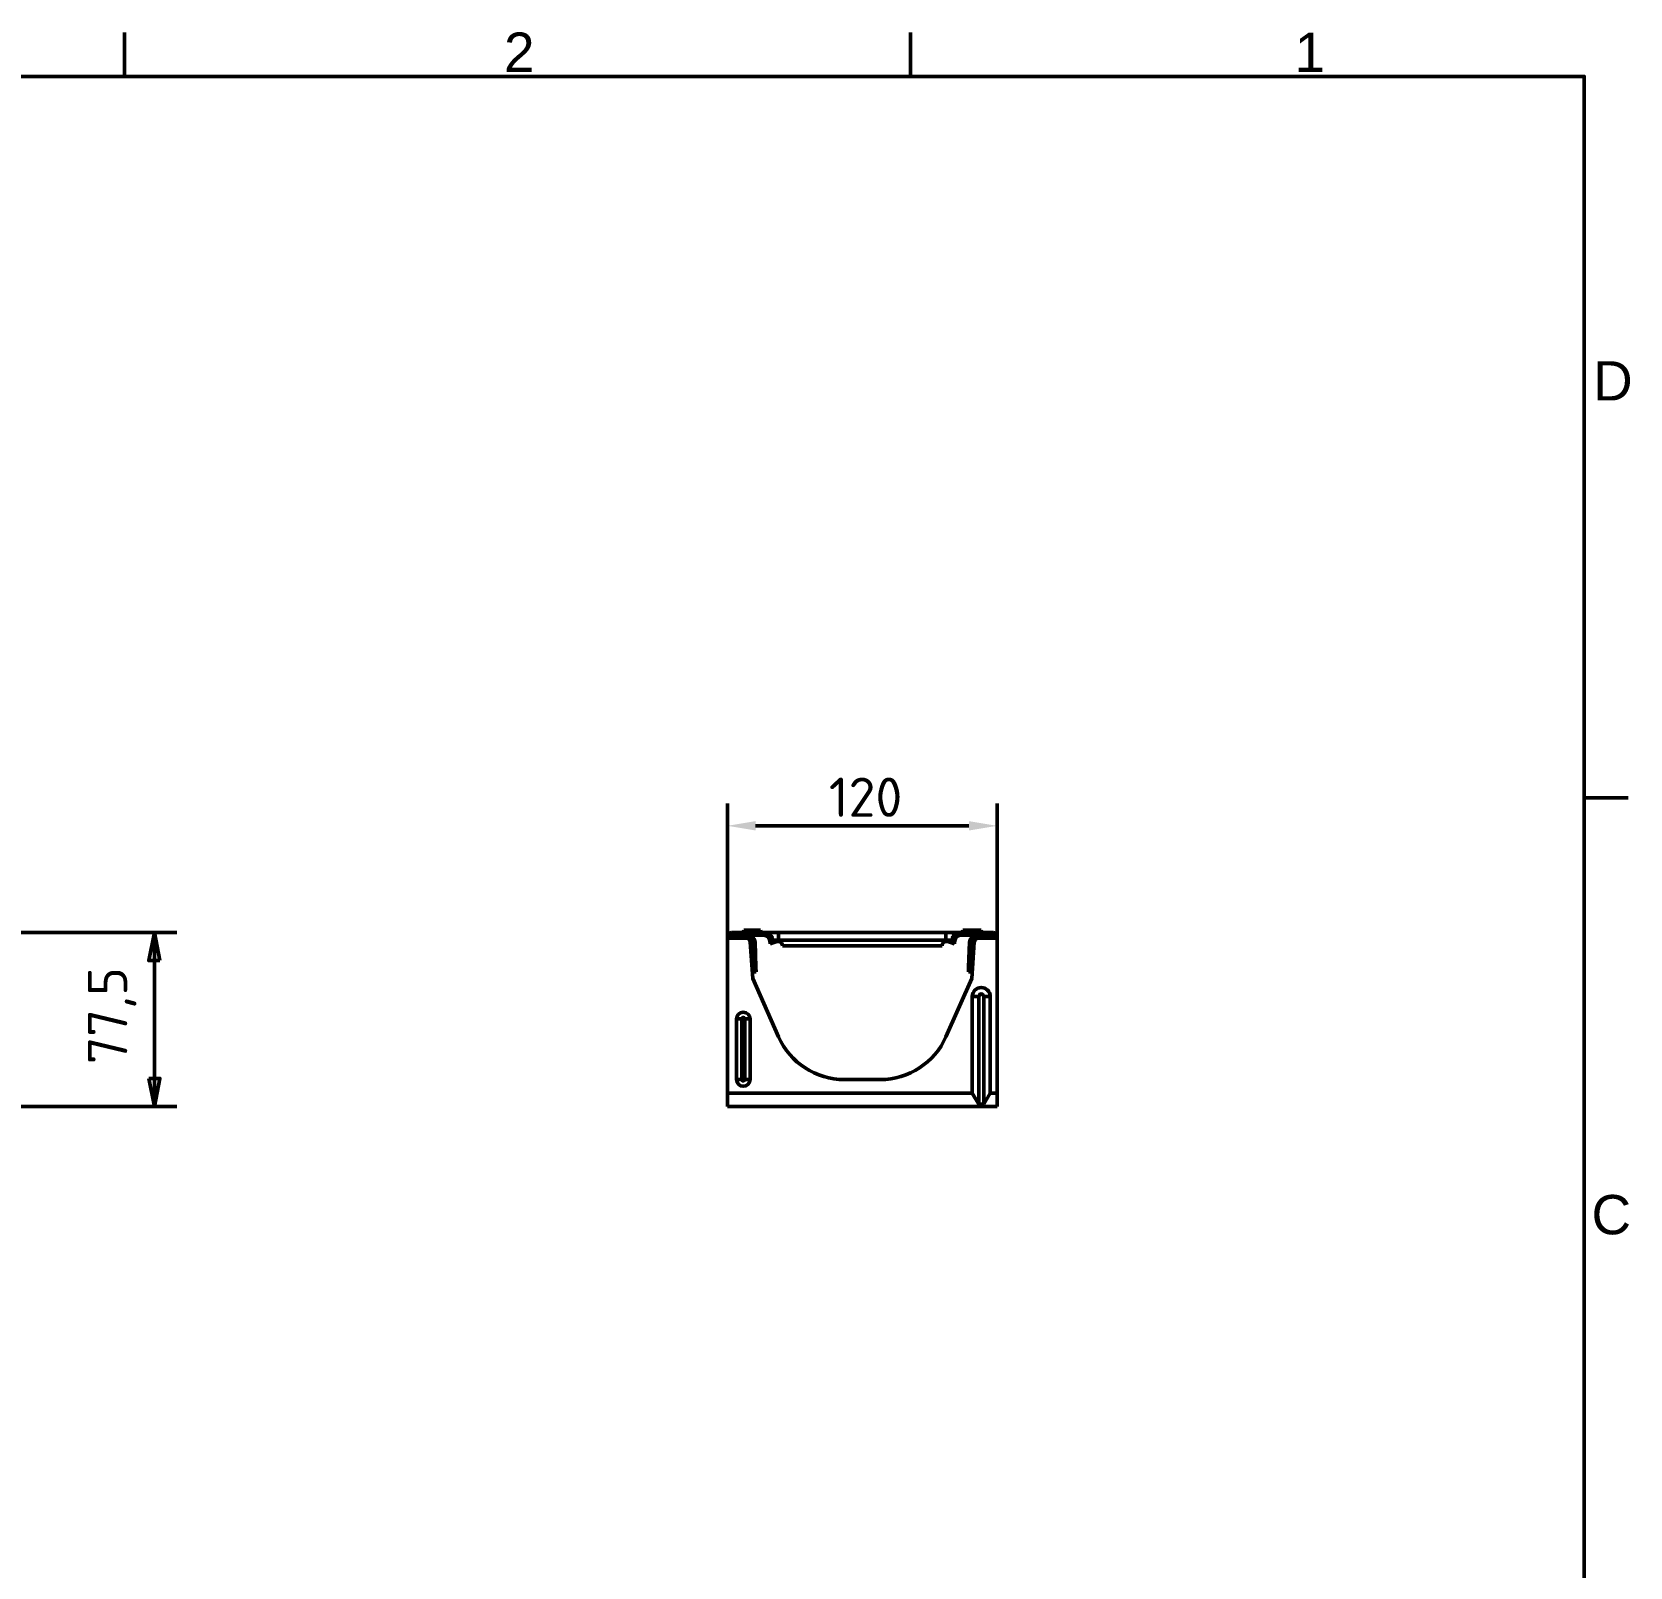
# Model space of a CAD drawing. Header units: millimetres. Extents: x 0 to 2100, y 0 to 1485.
# Drawn here: x 1359 to 2070, y 771 to 1455 of the extents above; entities that cross this region are included whole.
import ezdxf

# ---------------------------------------------------------------- set-up
doc = ezdxf.new("R2010")
doc.units = ezdxf.units.MM
doc.header["$LTSCALE"] = 5
doc.layers.get('0').update_dxf_attribs({"lineweight": 50})
doc.layers.get('Defpoints').update_dxf_attribs({"lineweight": 50})
for name, color, linetype, lineweight in [('Bemaßungen(DIN)', 7, 'Continuous', 50), ('Rahmen_0', 7, 'Continuous', 50), ('Rahmen_2', 7, 'Continuous', 50), ('Sichtbare Kanten(DIN)', 7, 'Continuous', 50), ('Sichtbare tangentiale Kanten(DIN)', 7, 'Continuous', 50)]:
    doc.layers.add(name, color=color, linetype=linetype, lineweight=lineweight)
doc.styles.add('Aktuell-DINNach Layer', font='arial.ttf')
doc.styles.add('Notiztext (DIN)', font='isocpeur.ttf')
doc.styles.add('TXT 3_5', font='isocpeur.ttf')
doc.dimstyles.new('Anrin Standard (DIN)', dxfattribs={"dimscale": 5, "dimtxt": 3.5, "dimasz": 2.5, "dimexe": 2, "dimexo": 0, "dimgap": 0.8, "dimtad": 1, "dimrnd": 1e-08, "dimtxsty": 'TXT 3_5', "dimcen": 0.09, "dimdle": 10, "dimclrd": 256, "dimclre": 256, "dimclrt": 256, "dimadec": 0, "dimazin": 2, "dimtfac": 0.714286, "dimtmove": 0, "dimatfit": 3, "dimfxl": 1, "dimtolj": 1, "dimlwd": -1, "dimlwe": -1, "dimarcsym": 0})

# ---------------------------------------------------------------- blocks, each defined once
blk = doc.blocks.new('Ränder Standardrahmen')
at = {"layer": 'Rahmen_0'}
for p, q in [((280, 287), (280, 290.9)), ((350, 287), (350, 290.9)), ((410, 222.75), (413.9, 222.75))]:
    blk.add_line(p, q, dxfattribs=at)
at = {"layer": 'Rahmen_0', "flags": 128}
blk.add_lwpolyline([(10, 10), (10, 287), (410, 287), (410, 10), (10, 10)], dxfattribs=at)
at = {"layer": 'Rahmen_2', "char_height": 3.5, "attachment_point": 7, "style": 'Aktuell-DINNach Layer'}
for s, insert in [('2', (313.79, 287.4)), ('1', (384.2, 287.4)), ('D', (410.78, 258.13)), ('C', (410.64, 183.82))]:
    blk.add_mtext(s, dxfattribs=dict(at, insert=insert))
blk = doc.blocks.new('*D15')
at = {"layer": 'Bemaßungen(DIN)', "transparency": 16777216}
for p, q in [((1668.49, 1051.25), (1668.49, 1111.25)), ((1788.49, 1051.25), (1788.49, 1111.25)), ((1775.99, 1101.25), (1680.99, 1101.25))]:
    blk.add_line(p, q, dxfattribs=at)
for points in [[(1680.99, 1103.33), (1680.99, 1099.17), (1668.49, 1101.25)], [(1775.99, 1103.33), (1775.99, 1099.17), (1788.49, 1101.25)]]:
    blk.add_solid(points, dxfattribs=at)
at = {"layer": 'Defpoints', "color": 0, "transparency": 16777216}
for p in [(1668.49, 1101.25), (1668.49, 1051.25), (1788.49, 1051.25)]:
    blk.add_point(p, dxfattribs=at)
at = {"layer": 'Bemaßungen(DIN)', "transparency": 16777216, "insert": (1713.61, 1122.75), "char_height": 17.5, "attachment_point": 1, "style": 'TXT 3_5'}
blk.add_mtext('\\A1;120', dxfattribs=at)

msp = doc.modelspace()

# ---------------------------------------------------------------- linework, layer by layer
at = {"layer": 'Bemaßungen(DIN)'}
for p, q in [((1333.229, 1053.751), (1423.229, 1053.751)), ((1413.229, 1053.751), (1410.729, 1041.254)), ((1413.229, 1041.254), (1413.229, 1053.751)), ((1415.729, 1041.254), (1413.229, 1053.751)), ((1410.729, 1041.254), (1415.729, 1041.254)), ((1413.229, 1041.254), (1413.229, 988.748)), ((1410.729, 988.748), (1413.229, 976.251)), ((1415.729, 988.748), (1410.729, 988.748)), ((1413.229, 988.748), (1413.229, 976.251)), ((1413.229, 976.251), (1415.729, 988.748)), ((1327.729, 976.251), (1423.229, 976.251))]:
    msp.add_line(p, q, dxfattribs=at)
at = {"layer": 'Bemaßungen(DIN)', "flags": 128}
for points in [[(1415.729, 1041.254), (1413.229, 1053.751), (1410.729, 1041.254), (1415.729, 1041.254)], [(1410.729, 988.748), (1413.229, 976.251), (1415.729, 988.748), (1410.729, 988.748)]]:
    msp.add_lwpolyline(points, dxfattribs=at)
at = {"layer": 'Bemaßungen(DIN)'}
for points in [[(1415.729, 1041.254), (1413.229, 1053.751), (1410.729, 1041.254), (1415.729, 1041.254)], [(1410.729, 988.748), (1413.229, 976.251), (1415.729, 988.748), (1410.729, 988.748)]]:
    msp.add_solid(points, dxfattribs=at)
at = {"layer": 'Sichtbare Kanten(DIN)'}
for p, q in [((1682.486, 1053.751), (1670.236, 1053.751)), ((1675.486, 1053.751), (1675.754, 1054.751)), ((1675.754, 1054.751), (1679.606, 1054.751)), ((1679.475, 1054.642), (1677.486, 1053.751)), ((1683.218, 1054.751), (1679.606, 1054.751)), ((1680.497, 1054.642), (1682.486, 1053.751)), ((1682.486, 1053.751), (1684.666, 1053.751)), ((1682.486, 1052.502), (1682.486, 1053.751)), ((1683.486, 1053.751), (1683.218, 1054.751)), ((1684.666, 1053.751), (1684.814, 1053.751)), ((1691.236, 1053.751), (1684.814, 1053.751)), ((1765.736, 1053.751), (1691.236, 1053.751)), ((1772.159, 1053.751), (1765.736, 1053.751)), ((1772.159, 1053.751), (1772.307, 1053.751)), ((1772.307, 1053.751), (1774.486, 1053.751)), ((1773.024, 1053.751), (1773.292, 1054.751)), ((1773.292, 1054.751), (1774.076, 1054.751)), ((1774.076, 1054.751), (1776.002, 1054.751)), ((1776.475, 1054.642), (1774.486, 1053.751)), ((1774.486, 1053.751), (1774.486, 1052.502)), ((1774.486, 1053.751), (1786.736, 1053.751)), ((1776.002, 1054.751), (1777.934, 1054.751)), ((1777.497, 1054.642), (1779.486, 1053.751)), ((1777.934, 1054.751), (1778.433, 1054.751)), ((1778.433, 1054.751), (1780.52, 1054.751)), ((1778.594, 1054.151), (1778.433, 1054.751)), ((1780.252, 1053.751), (1780.52, 1054.751)), ((1780.52, 1054.751), (1781.46, 1054.751)), ((1781.46, 1054.751), (1781.486, 1054.751)), ((1781.728, 1053.751), (1781.46, 1054.751)), ((1781.754, 1053.751), (1781.486, 1054.751)), ((1668.486, 1051.251), (1676.621, 1051.251)), ((1668.486, 982.251), (1668.486, 1051.251)), ((1682.486, 1052.502), (1670.236, 1052.502)), ((1670.236, 1052.5), (1677.486, 1052.5)), ((1677.486, 1051.251), (1676.621, 1051.251)), ((1678.616, 1049.39), (1679.745, 1033.251)), ((1679.488, 1049.251), (1678.814, 1046.565)), ((1679.872, 1038.25), (1679.485, 1049.321)), ((1680.733, 1049.364), (1681.12, 1038.293)), ((1684.666, 1052.502), (1682.486, 1052.502)), ((1684.818, 1052.502), (1684.666, 1052.502)), ((1687.425, 1048.751), (1687.296, 1050.22)), ((1687.445, 1048.757), (1687.425, 1048.751)), ((1688.671, 1049.133), (1687.445, 1048.757)), ((1688.671, 1049.133), (1690.4, 1049.663)), ((1763.986, 1047.751), (1692.986, 1047.751)), ((1766.573, 1049.663), (1768.301, 1049.133)), ((1769.527, 1048.757), (1768.301, 1049.133)), ((1769.548, 1048.751), (1769.527, 1048.757)), ((1769.548, 1048.751), (1769.676, 1050.22)), ((1772.307, 1052.502), (1772.154, 1052.502)), ((1774.486, 1052.502), (1772.307, 1052.502)), ((1786.736, 1052.502), (1774.486, 1052.502)), ((1775.853, 1038.293), (1776.239, 1049.364)), ((1777.488, 1049.321), (1777.101, 1038.25)), ((1777.228, 1033.251), (1778.356, 1049.39)), ((1778.159, 1046.565), (1777.485, 1049.251)), ((1779.486, 1052.5), (1786.736, 1052.5)), ((1780.351, 1051.251), (1779.486, 1051.251)), ((1780.351, 1051.251), (1788.486, 1051.251)), ((1788.486, 982.251), (1788.486, 1051.251)), ((1679.419, 1037.912), (1679.907, 1037.248)), ((1679.745, 1033.251), (1691.222, 1007.306)), ((1681.12, 1038.293), (1679.872, 1038.25)), ((1679.872, 1038.25), (1679.942, 1036.251)), ((1679.942, 1036.251), (1681.19, 1036.295)), ((1681.19, 1036.295), (1681.12, 1038.293)), ((1765.751, 1007.306), (1777.228, 1033.251)), ((1775.853, 1038.293), (1775.783, 1036.295)), ((1775.783, 1036.295), (1777.031, 1036.251)), ((1777.101, 1038.25), (1775.853, 1038.293)), ((1777.031, 1036.251), (1777.101, 1038.25)), ((1777.066, 1037.248), (1777.554, 1037.912)), ((1777.486, 982.251), (1777.486, 1025.251)), ((1780.373, 1025.251), (1780.373, 977.251)), ((1782.6, 977.251), (1782.6, 1025.251)), ((1785.486, 1025.251), (1785.486, 982.251)), ((1672.486, 988.251), (1672.486, 1015.251)), ((1674.796, 988.251), (1674.796, 1015.251)), ((1676.177, 1015.251), (1676.177, 988.251)), ((1678.486, 1015.251), (1678.486, 988.251)), ((1668.486, 982.251), (1668.486, 976.251)), ((1777.486, 982.251), (1668.486, 982.251)), ((1720.486, 988.251), (1736.486, 988.251)), ((1780.373, 977.251), (1777.486, 982.251)), ((1785.486, 982.251), (1782.6, 977.251)), ((1788.486, 982.251), (1785.486, 982.251)), ((1788.486, 976.251), (1788.486, 982.251)), ((1668.486, 976.251), (1788.486, 976.251)), ((1782.6, 977.251), (1780.373, 977.251))]:
    msp.add_line(p, q, dxfattribs=at)
for centre, radius, start, end in [((1670.236, 1052.501), 1.25, 90, 270), ((1679.986, 1053.501), 1.25, 65.874626, 114.125374), ((1776.986, 1053.501), 1.25, 65.874626, 114.125374), ((1786.736, 1052.501), 1.25, 270, 90), ((1670.236, 1052.501), 0.00111, 90, 270), ((1676.621, 1049.251), 2, 4, 90), ((1677.486, 1049.251), 3.249, 2, 90), ((1677.486, 1049.251), 2, 2, 90), ((1684.806, 1050.002), 2.5, 5, 90), ((1690.986, 1047.751), 2, 0, 82.819244), ((1765.986, 1047.751), 2, 97.180756, 180), ((1772.167, 1050.002), 2.5, 90, 175), ((1779.486, 1049.251), 3.249, 90, 178), ((1779.486, 1049.251), 2, 90, 178), ((1780.351, 1049.251), 2, 90, 176), ((1786.736, 1052.501), 0.00111, 270, 90), ((1680.238, 1033.373), 0.5, 184, 203.861783), ((1776.735, 1033.373), 0.5, 336.138217, 356), ((1781.486, 1025.251), 4, 0, 180), ((1781.486, 1025.251), 1.113, 0, 180), ((1675.486, 1015.251), 3, 0, 180), ((1675.486, 1015.251), 0.691, 0, 180), ((1720.486, 1020.251), 32, 203.861783, 270), ((1736.486, 1020.251), 32, 270, 336.138217), ((1675.486, 988.251), 3, 180, 0), ((1675.486, 988.251), 0.691, 180, 0)]:
    msp.add_arc(centre, radius, start, end, dxfattribs=at)
for points, knots in [([(1684.814, 1053.751), (1685.046, 1053.751), (1685.299, 1053.728), (1685.796, 1053.629), (1686.039, 1053.554), (1686.468, 1053.376), (1686.693, 1053.258), (1687.115, 1052.977), (1687.311, 1052.814), (1687.64, 1052.487), (1687.803, 1052.292), (1688.085, 1051.872), (1688.204, 1051.647), (1688.382, 1051.22), (1688.458, 1050.978), (1688.534, 1050.598), (1688.554, 1050.462), (1688.566, 1050.329)], [0.55555776, 0.55555776, 0.55555776, 0.55555776, 0.62518056, 0.62518056, 0.69480335, 0.69480335, 0.76450244, 0.76450244, 0.83420152, 0.83420152, 0.90379047, 0.90379047, 0.97337941, 0.97337941, 1.04261917, 1.04261917, 1.08026168, 1.08026168, 1.08026168, 1.08026168]), ([(1768.407, 1050.329), (1768.419, 1050.462), (1768.438, 1050.598), (1768.515, 1050.978), (1768.591, 1051.22), (1768.769, 1051.647), (1768.887, 1051.872), (1769.169, 1052.292), (1769.333, 1052.487), (1769.662, 1052.814), (1769.858, 1052.977), (1770.279, 1053.258), (1770.505, 1053.376), (1770.934, 1053.554), (1771.177, 1053.629), (1771.674, 1053.728), (1771.927, 1053.751), (1772.159, 1053.751)], [1.1434562, 1.1434562, 1.1434562, 1.1434562, 1.1810987, 1.1810987, 1.25033846, 1.25033846, 1.31992741, 1.31992741, 1.38951635, 1.38951635, 1.45921544, 1.45921544, 1.52891452, 1.52891452, 1.59853731, 1.59853731, 1.66816011, 1.66816011, 1.66816011, 1.66816011]), ([(1687.317, 1050.22), (1687.295, 1050.472), (1687.227, 1050.738), (1687.017, 1051.243), (1686.811, 1051.551), (1686.373, 1051.987), (1686.064, 1052.193), (1685.492, 1052.43), (1685.128, 1052.502), (1684.818, 1052.502)], [0.76237656, 0.76237656, 0.76237656, 0.76237656, 0.83373616, 0.83373616, 0.92641348, 0.92641348, 1.01924205, 1.01924205, 1.1120769, 1.1120769, 1.1120769, 1.1120769]), ([(1690.4, 1049.663), (1690.41, 1049.666), (1690.421, 1049.669), (1690.506, 1049.694), (1690.584, 1049.712), (1690.79, 1049.745), (1690.919, 1049.754), (1691.08, 1049.749), (1691.109, 1049.747), (1691.154, 1049.744), (1691.17, 1049.743), (1691.195, 1049.74), (1691.203, 1049.739), (1691.22, 1049.737), (1691.228, 1049.736), (1691.236, 1049.735)], [0.001228229, 0.001228229, 0.001228229, 0.001228229, 0.004648992, 0.004648992, 0.029389751, 0.029389751, 0.068905962, 0.068905962, 0.077693724, 0.077693724, 0.082516728, 0.082516728, 0.085093648, 0.085093648, 0.087568489, 0.087568489, 0.087568489, 0.087568489]), ([(1765.736, 1049.735), (1765.75, 1049.737), (1765.763, 1049.739), (1765.792, 1049.742), (1765.807, 1049.743), (1765.848, 1049.746), (1765.874, 1049.748), (1765.951, 1049.751), (1766.002, 1049.752), (1766.189, 1049.745), (1766.321, 1049.727), (1766.491, 1049.687), (1766.532, 1049.676), (1766.573, 1049.663)], [0, 0, 0, 0, 0.004080736, 0.004080736, 0.00866605, 0.00866605, 0.016351881, 0.016351881, 0.031890083, 0.031890083, 0.072800189, 0.072800189, 0.086303969, 0.086303969, 0.086303969, 0.086303969]), ([(1772.154, 1052.502), (1771.845, 1052.502), (1771.481, 1052.43), (1770.909, 1052.193), (1770.6, 1051.987), (1770.162, 1051.551), (1769.956, 1051.243), (1769.746, 1050.738), (1769.678, 1050.472), (1769.656, 1050.22)], [0.37051128, 0.37051128, 0.37051128, 0.37051128, 0.46334613, 0.46334613, 0.5561747, 0.5561747, 0.64885202, 0.64885202, 0.72021162, 0.72021162, 0.72021162, 0.72021162])]:
    msp.add_open_spline(points, degree=3, knots=knots, dxfattribs=at)
for points, weights in [([(1687.445, 1048.757), (1687.382, 1049.476), (1687.317, 1050.22)], [1.00000120351, 1.00013835745, 1]), ([(1688.566, 1050.329), (1688.62, 1049.719), (1688.671, 1049.133)], [1, 1.00020123327, 1.00000315487]), ([(1768.301, 1049.133), (1768.353, 1049.719), (1768.407, 1050.329)], [1.00000315487, 1.0002012335, 1]), ([(1769.656, 1050.22), (1769.591, 1049.476), (1769.527, 1048.757)], [1, 1.00013836175, 1.00000120355])]:
    msp.add_rational_spline(points, weights, degree=2, dxfattribs=at)
at = {"layer": 'Sichtbare tangentiale Kanten(DIN)'}
for p, q in [((1679.475, 1054.642), (1680.497, 1054.642)), ((1679.599, 1054.689), (1679.606, 1054.751)), ((1684.666, 1053.751), (1684.666, 1052.502)), ((1691.236, 1050.329), (1691.236, 1053.751)), ((1765.736, 1053.751), (1765.736, 1050.329)), ((1772.307, 1053.751), (1772.307, 1052.502)), ((1773.894, 1053.751), (1774.076, 1054.751)), ((1776.002, 1054.43), (1776.002, 1054.751)), ((1777.497, 1054.642), (1776.475, 1054.642)), ((1678.978, 1044.221), (1679.579, 1046.62)), ((1687.317, 1050.22), (1687.296, 1050.22)), ((1688.566, 1050.329), (1691.236, 1050.329)), ((1691.236, 1050.329), (1765.736, 1050.329)), ((1691.236, 1050.329), (1691.236, 1049.735)), ((1765.736, 1050.329), (1768.407, 1050.329)), ((1765.736, 1050.329), (1765.736, 1049.735)), ((1769.676, 1050.22), (1769.656, 1050.22)), ((1777.393, 1046.62), (1777.995, 1044.221)), ((1679.842, 1039.106), (1679.282, 1039.867)), ((1777.69, 1039.867), (1777.131, 1039.106)), ((1777.486, 1025.251), (1780.373, 1025.251)), ((1785.486, 1025.251), (1782.6, 1025.251)), ((1672.486, 1015.251), (1674.796, 1015.251)), ((1678.486, 1015.251), (1676.177, 1015.251)), ((1672.486, 988.251), (1674.796, 988.251)), ((1678.486, 988.251), (1676.177, 988.251))]:
    msp.add_line(p, q, dxfattribs=at)
msp.add_open_spline([(1777.934, 1054.751), (1777.958, 1054.639), (1777.982, 1054.527), (1778.006, 1054.414)], degree=3, dxfattribs=at)

# ---------------------------------------------------------------- block references
at = {"xscale": 5, "yscale": 5, "zscale": 5}
msp.add_blockref('Ränder Standardrahmen', (0, 0), dxfattribs=at)

# ---------------------------------------------------------------- texts
at = {"layer": 'Bemaßungen(DIN)', "extrusion": (-7.5287e-16, 0.022575, 0.999745), "insert": (1405.229, 995.084), "char_height": 17.5, "attachment_point": 7, "text_direction": (0, 0.999745, -0.022575), "style": 'Notiztext (DIN)'}
msp.add_mtext('77,5', dxfattribs=at)

# ---------------------------------------------------------------- dimensions: what is measured, and where the dimension line sits
at = {"layer": 'Bemaßungen(DIN)'}
dim = msp.add_linear_dim(base=(1668.486, 1101.251), p1=(1788.486, 1051.251), p2=(1668.486, 1051.251), dimstyle='Anrin Standard (DIN)', override={"dimgap": 0.8, "dimdec": 2, "dimtol": 0, "dimlim": 0, "dimtp": 0, "dimtm": 0, "dimtdec": 2, "dimtofl": 0, "dimatfit": 1}, dxfattribs=at)
dim.commit()
dim.dimension.update_dxf_attribs({"geometry": '*D15', "text_midpoint": (1728.486, 1101.251), "dimtype": 160})

doc.saveas('drawing.dxf')
